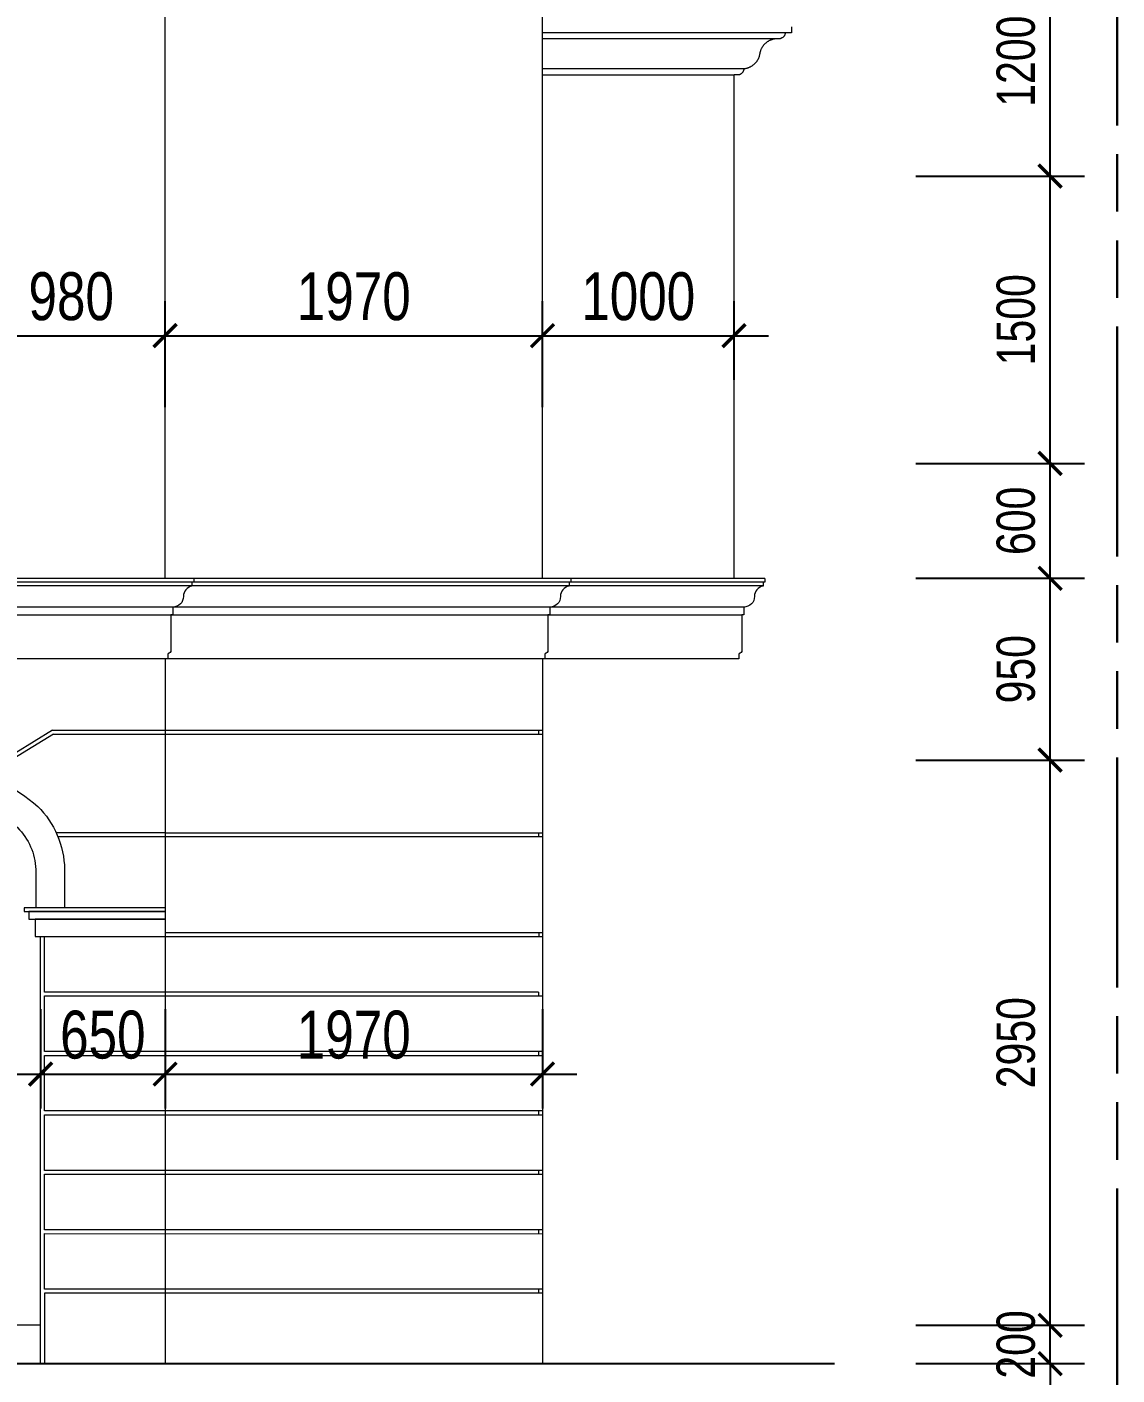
# Model space of a CAD drawing. Header units: millimetres. Extents: x -78046 to 260989, y -99288 to 158505.
# Drawn here: x 194059 to 199750, y -67141 to -60103 of the extents above; entities that cross this region are included whole.
import ezdxf
from ezdxf.xclip import XClip

# ---------------------------------------------------------------- set-up
doc = ezdxf.new("R2010")
doc.units = ezdxf.units.MM
doc.header["$LTSCALE"] = 100
doc.header["$XCLIPFRAME"] = 0
doc.header["$PDMODE"] = 98
doc.linetypes.add('ACAD_ISO09W100', pattern=[45, 24, -3, 6, -3, 6, -3])
doc.layers.get('Defpoints').update_dxf_attribs({"lineweight": 13})
for name, color, linetype, lineweight in [('-DIM', 9, 'Continuous', 13), ('-HATCH', 8, 'Continuous', 5), ('-LINE1', 7, 'Continuous', 18), ('ranh gioi lo dat', 240, 'ACAD_ISO09W100', 30)]:
    doc.layers.add(name, color=color, linetype=linetype, lineweight=lineweight)
doc.styles.add('AVANH', font='VHAVAN_2.TTF', dxfattribs={"width": 0.8})
doc.dimstyles.new('C_100A3', dxfattribs={"dimscale": 100, "dimtxt": 2.5, "dimasz": 1.2, "dimexe": 1.8, "dimexo": 0, "dimgap": 0.75, "dimtad": 1, "dimdec": 0, "dimzin": 0, "dimdsep": 46, "dimtxsty": 'AVANH', "dimblk": 'ARCHTICK', "dimcen": 0, "dimdle": 1.8, "dimclrd": 256, "dimclre": 256, "dimclrt": 7, "dimadec": 0, "dimazin": 0, "dimtfac": 0.0001, "dimtdec": 0, "dimtix": 1, "dimtmove": 2, "dimatfit": 3, "dimldrblk": 'ARCHTICK', "dimfxl": 1.8, "dimtolj": 1, "dimtzin": 0, "dimarcsym": 0})

# ---------------------------------------------------------------- blocks, each defined once
blk = doc.blocks.new('_ARCHTICK')
at = {"const_width": 0.15}
blk.add_lwpolyline([(-0.5, -0.5), (0.5, 0.5)], dxfattribs=at)
blk = doc.blocks.new('*D234')
at = {"layer": 'Defpoints', "lineweight": -2, "transparency": 16777216}
for p, q in [((189400, -65230.6), (189400, -65749.9)), ((194130, -65230.6), (194130, -65749.9)), ((189220, -65569.9), (194310, -65569.9))]:
    blk.add_line(p, q, dxfattribs=at)
at = {"layer": 'Defpoints', "color": 0, "transparency": 16777216}
for p in [(189400, -65230.6), (194130, -65230.6), (194130, -65569.9)]:
    blk.add_point(p, dxfattribs=at)
at = {"layer": 'Defpoints', "lineweight": -2, "transparency": 16777216, "xscale": 120, "yscale": 120, "zscale": 120, "rotation": 180}
blk.add_blockref('_ARCHTICK', (189400, -65569.9), dxfattribs=at)
at = {"layer": 'Defpoints', "lineweight": -2, "transparency": 16777216, "xscale": 120, "yscale": 120, "zscale": 120}
blk.add_blockref('_ARCHTICK', (194130, -65569.9), dxfattribs=at)
at = {"layer": 'Defpoints', "color": 7, "transparency": 16777216, "insert": (191765, -65365.6), "char_height": 250, "attachment_point": 5, "style": 'AVANH'}
blk.add_mtext('\\A1;4730', dxfattribs=at)
blk = doc.blocks.new('*D235')
at = {"layer": 'Defpoints', "lineweight": -2, "transparency": 16777216}
for p, q in [((194779.8, -65230.6), (194779.8, -65749.9)), ((196750.2, -65230.6), (196750.2, -65749.9)), ((194599.8, -65569.9), (196930.2, -65569.9))]:
    blk.add_line(p, q, dxfattribs=at)
at = {"layer": 'Defpoints', "color": 0, "transparency": 16777216}
for p in [(194779.8, -65230.6), (196750.2, -65230.6), (196750.2, -65569.9)]:
    blk.add_point(p, dxfattribs=at)
at = {"layer": 'Defpoints', "lineweight": -2, "transparency": 16777216, "xscale": 120, "yscale": 120, "zscale": 120, "rotation": 180}
blk.add_blockref('_ARCHTICK', (194779.8, -65569.9), dxfattribs=at)
at = {"layer": 'Defpoints', "lineweight": -2, "transparency": 16777216, "xscale": 120, "yscale": 120, "zscale": 120}
blk.add_blockref('_ARCHTICK', (196750.2, -65569.9), dxfattribs=at)
at = {"layer": 'Defpoints', "color": 7, "transparency": 16777216, "insert": (195765, -65365.6), "char_height": 250, "attachment_point": 5, "style": 'AVANH'}
blk.add_mtext('\\A1;1970', dxfattribs=at)
blk = doc.blocks.new('lancan')
for p, q in [((-1.1, 988.8), (6547.2, 988.8)), ((-1.1, 968.8), (6547.2, 968.8)), ((-1.1, 120), (6547.2, 120)), ((-1.1, 100), (6547.2, 100))]:
    blk.add_line(p, q)
blk = doc.blocks.new('*D241')
at = {"layer": 'Defpoints', "lineweight": -2, "transparency": 16777216}
for p, q in [((193799.7, -61841.8), (193799.7, -61534.7)), ((194779.8, -61926.3), (194779.8, -61534.7)), ((193619.7, -61714.7), (194959.8, -61714.7))]:
    blk.add_line(p, q, dxfattribs=at)
at = {"layer": 'Defpoints', "color": 0, "transparency": 16777216}
for p in [(194779.8, -61714.7), (193799.7, -61841.8), (194779.8, -61926.3)]:
    blk.add_point(p, dxfattribs=at)
at = {"layer": 'Defpoints', "lineweight": -2, "transparency": 16777216, "xscale": 120, "yscale": 120, "zscale": 120, "rotation": 180}
blk.add_blockref('_ARCHTICK', (193799.7, -61714.7), dxfattribs=at)
at = {"layer": 'Defpoints', "lineweight": -2, "transparency": 16777216, "xscale": 120, "yscale": 120, "zscale": 120}
blk.add_blockref('_ARCHTICK', (194779.8, -61714.7), dxfattribs=at)
at = {"layer": 'Defpoints', "color": 7, "transparency": 16777216, "insert": (194289.8, -61510.4), "char_height": 250, "attachment_point": 5, "style": 'AVANH'}
blk.add_mtext('\\A1;980', dxfattribs=at)
blk = doc.blocks.new('*D248')
at = {"layer": 'Defpoints', "lineweight": -2, "transparency": 16777216}
for p, q in [((194130, -65230.6), (194130, -65749.9)), ((194779.8, -65241.5), (194779.8, -65749.9)), ((193950, -65569.9), (194959.8, -65569.9))]:
    blk.add_line(p, q, dxfattribs=at)
at = {"layer": 'Defpoints', "color": 0, "transparency": 16777216}
for p in [(194130, -65230.6), (194779.8, -65241.5), (194779.8, -65569.9)]:
    blk.add_point(p, dxfattribs=at)
at = {"layer": 'Defpoints', "lineweight": -2, "transparency": 16777216, "xscale": 120, "yscale": 120, "zscale": 120, "rotation": 180}
blk.add_blockref('_ARCHTICK', (194130, -65569.9), dxfattribs=at)
at = {"layer": 'Defpoints', "lineweight": -2, "transparency": 16777216, "xscale": 120, "yscale": 120, "zscale": 120}
blk.add_blockref('_ARCHTICK', (194779.8, -65569.9), dxfattribs=at)
at = {"layer": 'Defpoints', "color": 7, "transparency": 16777216, "insert": (194454.9, -65365.6), "char_height": 250, "attachment_point": 5, "style": 'AVANH'}
blk.add_mtext('\\A1;650', dxfattribs=at)
blk = doc.blocks.new('*D249')
at = {"layer": 'Defpoints', "lineweight": -2, "transparency": 16777216}
for p, q in [((194779.8, -62088.2), (194779.8, -61534.7)), ((196750.2, -62088.2), (196750.2, -61534.7)), ((194599.8, -61714.7), (196930.2, -61714.7))]:
    blk.add_line(p, q, dxfattribs=at)
at = {"layer": 'Defpoints', "color": 0, "transparency": 16777216}
for p in [(196750.2, -61714.7), (194779.8, -62088.2), (196750.2, -62088.2)]:
    blk.add_point(p, dxfattribs=at)
at = {"layer": 'Defpoints', "lineweight": -2, "transparency": 16777216, "xscale": 120, "yscale": 120, "zscale": 120, "rotation": 180}
blk.add_blockref('_ARCHTICK', (194779.8, -61714.7), dxfattribs=at)
at = {"layer": 'Defpoints', "lineweight": -2, "transparency": 16777216, "xscale": 120, "yscale": 120, "zscale": 120}
blk.add_blockref('_ARCHTICK', (196750.2, -61714.7), dxfattribs=at)
at = {"layer": 'Defpoints', "color": 7, "transparency": 16777216, "insert": (195765, -61510.4), "char_height": 250, "attachment_point": 5, "style": 'AVANH'}
blk.add_mtext('\\A1;1970', dxfattribs=at)
blk = doc.blocks.new('*D250')
at = {"layer": 'Defpoints', "lineweight": -2, "transparency": 16777216}
for p, q in [((196750.2, -62088.2), (196750.2, -61534.7)), ((197750.5, -61944.6), (197750.5, -61534.7)), ((196570.2, -61714.7), (197930.5, -61714.7))]:
    blk.add_line(p, q, dxfattribs=at)
at = {"layer": 'Defpoints', "color": 0, "transparency": 16777216}
for p in [(197750.5, -61714.7), (197750.5, -61944.6), (196750.2, -62088.2)]:
    blk.add_point(p, dxfattribs=at)
at = {"layer": 'Defpoints', "lineweight": -2, "transparency": 16777216, "xscale": 120, "yscale": 120, "zscale": 120, "rotation": 180}
blk.add_blockref('_ARCHTICK', (196750.2, -61714.7), dxfattribs=at)
at = {"layer": 'Defpoints', "lineweight": -2, "transparency": 16777216, "xscale": 120, "yscale": 120, "zscale": 120}
blk.add_blockref('_ARCHTICK', (197750.5, -61714.7), dxfattribs=at)
at = {"layer": 'Defpoints', "color": 7, "transparency": 16777216, "insert": (197250.4, -61510.4), "char_height": 250, "attachment_point": 5, "style": 'AVANH'}
blk.add_mtext('\\A1;1000', dxfattribs=at)
blk = doc.blocks.new('*D527')
at = {"layer": '-DIM', "lineweight": -2, "transparency": 16777216}
for p, q in [((199401, -66881.5), (199401, -66761.5)), ((198700.2, -66881.5), (199581, -66881.5)), ((199401, -67081.5), (199401, -66881.5)), ((198700.2, -67081.5), (199581, -67081.5)), ((199401, -67081.5), (199401, -67201.5))]:
    blk.add_line(p, q, dxfattribs=at)
at = {"layer": 'Defpoints', "color": 0, "transparency": 16777216}
for p in [(198700.2, -66881.5), (199401, -66881.5), (198700.2, -67081.5)]:
    blk.add_point(p, dxfattribs=at)
at = {"layer": '-DIM', "lineweight": -2, "transparency": 16777216, "xscale": 120, "yscale": 120, "zscale": 120}
for p, rotation in [((199401, -66881.5), 270), ((199401, -67081.5), 90)]:
    blk.add_blockref('_ARCHTICK', p, dxfattribs=dict(at, rotation=rotation))
at = {"layer": '-DIM', "color": 7, "transparency": 16777216, "insert": (199222.6, -66981.5), "char_height": 200, "attachment_point": 5, "rotation": 90, "style": 'AVANH'}
blk.add_mtext('\\A1;200', dxfattribs=at)
blk = doc.blocks.new('*D528')
at = {"layer": '-DIM', "lineweight": -2, "transparency": 16777216}
for p, q in [((199401, -67061.5), (199401, -63751)), ((198700.2, -63931), (199581, -63931)), ((198700.2, -66881.5), (199581, -66881.5))]:
    blk.add_line(p, q, dxfattribs=at)
at = {"layer": 'Defpoints', "color": 0, "transparency": 16777216}
for p in [(198700.2, -63931), (199401, -63931), (198700.2, -66881.5)]:
    blk.add_point(p, dxfattribs=at)
at = {"layer": '-DIM', "lineweight": -2, "transparency": 16777216, "xscale": 120, "yscale": 120, "zscale": 120}
for p, rotation in [((199401, -63931), 90), ((199401, -66881.5), 270)]:
    blk.add_blockref('_ARCHTICK', p, dxfattribs=dict(at, rotation=rotation))
at = {"layer": '-DIM', "color": 7, "transparency": 16777216, "insert": (199222.6, -65406.2), "char_height": 200, "attachment_point": 5, "rotation": 90, "style": 'AVANH'}
blk.add_mtext('\\A1;2950', dxfattribs=at)
blk = doc.blocks.new('*D529')
at = {"layer": '-DIM', "lineweight": -2, "transparency": 16777216}
for p, q in [((199401, -64111), (199401, -62801.3)), ((198700.2, -62981.3), (199581, -62981.3)), ((198700.2, -63931), (199581, -63931))]:
    blk.add_line(p, q, dxfattribs=at)
at = {"layer": 'Defpoints', "color": 0, "transparency": 16777216}
for p in [(198700.2, -62981.3), (199401, -62981.3), (198700.2, -63931)]:
    blk.add_point(p, dxfattribs=at)
at = {"layer": '-DIM', "lineweight": -2, "transparency": 16777216, "xscale": 120, "yscale": 120, "zscale": 120}
for p, rotation in [((199401, -62981.3), 90), ((199401, -63931), 270)]:
    blk.add_blockref('_ARCHTICK', p, dxfattribs=dict(at, rotation=rotation))
at = {"layer": '-DIM', "color": 7, "transparency": 16777216, "insert": (199222.6, -63456.2), "char_height": 200, "attachment_point": 5, "rotation": 90, "style": 'AVANH'}
blk.add_mtext('\\A1;950', dxfattribs=at)
blk = doc.blocks.new('*D530')
at = {"layer": '-DIM', "lineweight": -2, "transparency": 16777216}
for p, q in [((199401, -63161.3), (199401, -62201.5)), ((198700.2, -62381.5), (199581, -62381.5)), ((198700.2, -62981.3), (199581, -62981.3))]:
    blk.add_line(p, q, dxfattribs=at)
at = {"layer": 'Defpoints', "color": 0, "transparency": 16777216}
for p in [(198700.2, -62381.5), (199401, -62381.5), (198700.2, -62981.3)]:
    blk.add_point(p, dxfattribs=at)
at = {"layer": '-DIM', "lineweight": -2, "transparency": 16777216, "xscale": 120, "yscale": 120, "zscale": 120}
for p, rotation in [((199401, -62381.5), 90), ((199401, -62981.3), 270)]:
    blk.add_blockref('_ARCHTICK', p, dxfattribs=dict(at, rotation=rotation))
at = {"layer": '-DIM', "color": 7, "transparency": 16777216, "insert": (199222.6, -62681.4), "char_height": 200, "attachment_point": 5, "rotation": 90, "style": 'AVANH'}
blk.add_mtext('\\A1;600', dxfattribs=at)
blk = doc.blocks.new('*D531')
at = {"layer": '-DIM', "lineweight": -2, "transparency": 16777216}
for p, q in [((199401, -62561.5), (199401, -60701.5)), ((198700.2, -60881.5), (199581, -60881.5)), ((198700.2, -62381.5), (199581, -62381.5))]:
    blk.add_line(p, q, dxfattribs=at)
at = {"layer": 'Defpoints', "color": 0, "transparency": 16777216}
for p in [(198700.2, -60881.5), (199401, -60881.5), (198700.2, -62381.5)]:
    blk.add_point(p, dxfattribs=at)
at = {"layer": '-DIM', "lineweight": -2, "transparency": 16777216, "xscale": 120, "yscale": 120, "zscale": 120}
for p, rotation in [((199401, -60881.5), 90), ((199401, -62381.5), 270)]:
    blk.add_blockref('_ARCHTICK', p, dxfattribs=dict(at, rotation=rotation))
at = {"layer": '-DIM', "color": 7, "transparency": 16777216, "insert": (199222.6, -61631.5), "char_height": 200, "attachment_point": 5, "rotation": 90, "style": 'AVANH'}
blk.add_mtext('\\A1;1500', dxfattribs=at)
blk = doc.blocks.new('*D532')
at = {"layer": '-DIM', "lineweight": -2, "transparency": 16777216}
for p, q in [((199401, -61061.5), (199401, -59501.5)), ((198700.2, -59681.5), (199581, -59681.5)), ((198700.2, -60881.5), (199581, -60881.5))]:
    blk.add_line(p, q, dxfattribs=at)
at = {"layer": 'Defpoints', "color": 0, "transparency": 16777216}
for p in [(198700.2, -59681.5), (199401, -59681.5), (198700.2, -60881.5)]:
    blk.add_point(p, dxfattribs=at)
at = {"layer": '-DIM', "lineweight": -2, "transparency": 16777216, "xscale": 120, "yscale": 120, "zscale": 120}
for p, rotation in [((199401, -59681.5), 90), ((199401, -60881.5), 270)]:
    blk.add_blockref('_ARCHTICK', p, dxfattribs=dict(at, rotation=rotation))
at = {"layer": '-DIM', "color": 7, "transparency": 16777216, "insert": (199222.6, -60281.5), "char_height": 200, "attachment_point": 5, "rotation": 90, "style": 'AVANH'}
blk.add_mtext('\\A1;1200', dxfattribs=at)

msp = doc.modelspace()

# ---------------------------------------------------------------- linework, layer by layer
at = {"layer": '-HATCH'}
for p, q in [((198017.5, -60133.1), (196750.2, -60133.1)), ((197751.6, -60164.6), (196750.2, -60164.6)), ((197967.6, -60164.6), (197751.6, -60164.6)), ((197751.6, -60322.1), (196750.2, -60322.1)), ((197801.4, -60322.1), (197751.6, -60322.1)), ((197910.8, -63001.6), (188750.4, -63001.6)), ((197901.8, -63021.6), (188750.4, -63021.6)), ((197806.6, -63131.6), (188750.4, -63131.6)), ((191450.7, -63171.6), (197790.6, -63171.6)), ((194192.1, -63774.5), (193839.4, -63991.3)), ((194197.2, -63795.7), (193859.9, -64001.1)), ((194192.1, -63774.5), (196750.2, -63774.5)), ((194197.2, -63795.7), (196750.2, -63795.7)), ((194782.8, -64310.9), (194211.9, -64310.9)), ((194782.8, -64330.9), (194220.6, -64330.9)), ((194782.8, -64310.9), (196750.2, -64310.9)), ((196750.2, -64330.9), (194782.8, -64330.9)), ((194782.5, -64831.5), (196750.2, -64830.3))]:
    msp.add_line(p, q, dxfattribs=at)
for points in [[(196730.2, -65141.8), (194150, -65141.8), (194150, -64851.5), (194782.8, -64851.5)], [(194782.5, -64851.5), (196750.2, -64851.5)], [(196750.2, -65452.2), (194150, -65452.1), (194150, -65161.8), (196750.2, -65161.9)], [(196750.2, -65762.5), (194150, -65762.5), (194150, -65472.1), (196750.2, -65472.2)], [(196750.2, -66072.9), (194150, -66072.8), (194150, -65782.5), (196750.2, -65782.5)], [(196750.2, -66383.2), (194150, -66383.1), (194150, -66092.8), (196750.2, -66092.9)], [(196750.2, -66693.5), (194150, -66693.5), (194150, -66403.1), (196750.2, -66403.2)], [(196750.2, -66713.5), (194150, -66713.5), (194150, -67081.5), (196750.2, -67081.5)]]:
    msp.add_lwpolyline(points, dxfattribs=at)
at = {"layer": '-LINE1', "color": 0, "lineweight": 20}
for p, q in [((194779.8, -62981.6), (194779.8, -56481.6)), ((196750.2, -62981.5), (196750.2, -56481.6)), ((198050.7, -60101.6), (198050.7, -60133.1)), ((197928.4, -60178.2), (197926.2, -60179.5)), ((197930.6, -60176.9), (197928.4, -60178.2)), ((197932.9, -60175.6), (197930.6, -60176.9)), ((197935.2, -60174.4), (197932.9, -60175.6)), ((197937.5, -60173.3), (197935.2, -60174.4)), ((197939.9, -60172.2), (197937.5, -60173.3)), ((197942.3, -60171.2), (197939.9, -60172.2)), ((197944.8, -60170.3), (197942.3, -60171.2)), ((197947.2, -60169.4), (197944.8, -60170.3)), ((197949.7, -60168.5), (197947.2, -60169.4)), ((197952.2, -60167.8), (197949.7, -60168.5)), ((197954.7, -60167.1), (197952.2, -60167.8)), ((197957.3, -60166.5), (197954.7, -60167.1)), ((197959.9, -60165.9), (197957.3, -60166.5)), ((197962.4, -60165.4), (197959.9, -60165.9)), ((197965, -60165), (197962.4, -60165.4)), ((197967.6, -60164.6), (197965, -60165)), ((197984.3, -60164.6), (197967.6, -60164.6)), ((197986.4, -60164.6), (197984.3, -60164.6)), ((197988.6, -60164.4), (197986.4, -60164.6)), ((197990.7, -60164), (197988.6, -60164.4)), ((197992.9, -60163.6), (197990.7, -60164)), ((197994.9, -60163), (197992.9, -60163.6)), ((197997, -60162.2), (197994.9, -60163)), ((197999, -60161.4), (197997, -60162.2)), ((198000.9, -60160.4), (197999, -60161.4)), ((198002.7, -60159.3), (198000.9, -60160.4)), ((198004.5, -60158.1), (198002.7, -60159.3)), ((198006.2, -60156.8), (198004.5, -60158.1)), ((198007.8, -60155.4), (198006.2, -60156.8)), ((198009.3, -60153.9), (198007.8, -60155.4)), ((198010.6, -60152.3), (198009.3, -60153.9)), ((198011.9, -60150.6), (198010.6, -60152.3)), ((198013, -60148.9), (198011.9, -60150.6)), ((198014.1, -60147.1), (198013, -60148.9)), ((198015, -60145.2), (198014.1, -60147.1)), ((198015.7, -60143.3), (198015, -60145.2)), ((198016.4, -60141.3), (198015.7, -60143.3)), ((198016.9, -60139.3), (198016.4, -60141.3)), ((198017.2, -60137.2), (198016.9, -60139.3)), ((198017.4, -60135.2), (198017.2, -60137.2)), ((198017.5, -60133.1), (198017.4, -60135.2)), ((198050.7, -60133.1), (198017.5, -60133.1)), ((197883.7, -60248.3), (197883.2, -60250.8)), ((197884.2, -60245.9), (197883.7, -60248.3)), ((197884.9, -60240.9), (197884.2, -60245.9)), ((197885.4, -60238.5), (197884.9, -60240.9)), ((197885.9, -60236), (197885.4, -60238.5)), ((197886.5, -60233.6), (197885.9, -60236)), ((197887.1, -60231.2), (197886.5, -60233.6)), ((197887.9, -60228.8), (197887.1, -60231.2)), ((197888.7, -60226.4), (197887.9, -60228.8)), ((197889.5, -60224), (197888.7, -60226.4)), ((197890.5, -60221.7), (197889.5, -60224)), ((197891.5, -60219.4), (197890.5, -60221.7)), ((197892.5, -60217.1), (197891.5, -60219.4)), ((197893.7, -60214.9), (197892.5, -60217.1)), ((197894.9, -60212.6), (197893.7, -60214.9)), ((197896.1, -60210.5), (197894.9, -60212.6)), ((197897.4, -60208.3), (197896.1, -60210.5)), ((197898.8, -60206.2), (197897.4, -60208.3)), ((197900.3, -60204.1), (197898.8, -60206.2)), ((197901.8, -60202), (197900.3, -60204.1)), ((197903.3, -60200), (197901.8, -60202)), ((197905, -60198.1), (197903.3, -60200)), ((197906.6, -60196.1), (197905, -60198.1)), ((197908.4, -60194.3), (197906.6, -60196.1)), ((197910.1, -60192.4), (197908.4, -60194.3)), ((197912, -60190.6), (197910.1, -60192.4)), ((197913.9, -60188.9), (197912, -60190.6)), ((197915.8, -60187.2), (197913.9, -60188.9)), ((197917.8, -60185.6), (197915.8, -60187.2)), ((197919.8, -60184), (197917.8, -60185.6)), ((197921.9, -60182.5), (197919.8, -60184)), ((197924, -60181), (197921.9, -60182.5)), ((197926.2, -60179.5), (197924, -60181)), ((197816.9, -60319), (197814.3, -60319.7)), ((197819.4, -60318.2), (197816.9, -60319)), ((197821.8, -60317.4), (197819.4, -60318.2)), ((197824.3, -60316.5), (197821.8, -60317.4)), ((197826.7, -60315.6), (197824.3, -60316.5)), ((197829.1, -60314.6), (197826.7, -60315.6)), ((197831.5, -60313.5), (197829.1, -60314.6)), ((197833.9, -60312.3), (197831.5, -60313.5)), ((197836.2, -60311.2), (197833.9, -60312.3)), ((197838.5, -60309.9), (197836.2, -60311.2)), ((197840.7, -60308.6), (197838.5, -60309.9)), ((197842.9, -60307.2), (197840.7, -60308.6)), ((197845.1, -60305.8), (197842.9, -60307.2)), ((197847.2, -60304.3), (197845.1, -60305.8)), ((197849.2, -60302.8), (197847.2, -60304.3)), ((197851.3, -60301.2), (197849.2, -60302.8)), ((197853.3, -60299.6), (197851.3, -60301.2)), ((197855.2, -60297.9), (197853.3, -60299.6)), ((197857.1, -60296.1), (197855.2, -60297.9)), ((197858.9, -60294.3), (197857.1, -60296.1)), ((197860.7, -60292.5), (197858.9, -60294.3)), ((197862.4, -60290.6), (197860.7, -60292.5)), ((197864.1, -60288.7), (197862.4, -60290.6)), ((197865.7, -60286.7), (197864.1, -60288.7)), ((197867.3, -60284.7), (197865.7, -60286.7)), ((197868.8, -60282.7), (197867.3, -60284.7)), ((197870.2, -60280.6), (197868.8, -60282.7)), ((197871.6, -60278.5), (197870.2, -60280.6)), ((197872.9, -60276.3), (197871.6, -60278.5)), ((197874.2, -60274.1), (197872.9, -60276.3)), ((197875.4, -60271.9), (197874.2, -60274.1)), ((197876.5, -60269.6), (197875.4, -60271.9)), ((197877.6, -60267.4), (197876.5, -60269.6)), ((197878.6, -60265.1), (197877.6, -60267.4)), ((197879.5, -60262.7), (197878.6, -60265.1)), ((197880.4, -60260.4), (197879.5, -60262.7)), ((197881.2, -60258), (197880.4, -60260.4)), ((197881.9, -60255.6), (197881.2, -60258)), ((197882.6, -60253.2), (197881.9, -60255.6)), ((197883.2, -60250.8), (197882.6, -60253.2)), ((196750.2, -60353.6), (197751.6, -60353.6)), ((197750.5, -62981.8), (197750.6, -60353.6)), ((197768.2, -60353.6), (197751.6, -60353.6)), ((197770.4, -60353.6), (197768.2, -60353.6)), ((197772.5, -60353.4), (197770.4, -60353.6)), ((197774.7, -60353), (197772.5, -60353.4)), ((197776.8, -60352.6), (197774.7, -60353)), ((197778.9, -60352), (197776.8, -60352.6)), ((197780.9, -60351.2), (197778.9, -60352)), ((197782.9, -60350.4), (197780.9, -60351.2)), ((197784.8, -60349.4), (197782.9, -60350.4)), ((197786.7, -60348.3), (197784.8, -60349.4)), ((197788.4, -60347.1), (197786.7, -60348.3)), ((197790.1, -60345.8), (197788.4, -60347.1)), ((197791.7, -60344.4), (197790.1, -60345.8)), ((197793.2, -60342.9), (197791.7, -60344.4)), ((197794.6, -60341.3), (197793.2, -60342.9)), ((197795.8, -60339.6), (197794.6, -60341.3)), ((197797, -60337.9), (197795.8, -60339.6)), ((197798, -60336.1), (197797, -60337.9)), ((197798.9, -60334.2), (197798, -60336.1)), ((197799.7, -60332.3), (197798.9, -60334.2)), ((197800.3, -60330.3), (197799.7, -60332.3)), ((197800.8, -60328.3), (197800.3, -60330.3)), ((197801.1, -60326.2), (197800.8, -60328.3)), ((197801.4, -60324.2), (197801.1, -60326.2)), ((197804, -60321.8), (197801.4, -60322.1)), ((197801.4, -60322.1), (197801.4, -60324.2)), ((197806.6, -60321.3), (197804, -60321.8)), ((197809.2, -60320.9), (197806.6, -60321.3)), ((197811.8, -60320.3), (197809.2, -60320.9)), ((197814.3, -60319.7), (197811.8, -60320.3)), ((197910.8, -62981.8), (188750, -62981.5)), ((197775.6, -63401.6), (188750.1, -63401.6)), ((194779.8, -63401.6), (194779.8, -67081.5)), ((196750.2, -63401.6), (196750.1, -67081.5)), ((196730.2, -63774.5), (196730.2, -63795.7)), ((196730.2, -64310.9), (196730.2, -64330.9)), ((194130, -67081.5), (194130, -64851.5)), ((196730.6, -64830.3), (196730.6, -64850.3)), ((196730.2, -65141.8), (196730.2, -65161.8)), ((196730.2, -65452.1), (196730.2, -65472.1)), ((196730.2, -65762.5), (196730.2, -65782.5)), ((196730.2, -66072.8), (196730.2, -66092.8)), ((196730.2, -66383.1), (196730.2, -66403.1)), ((196730.2, -66693.5), (196730.2, -66713.5)), ((194130, -66881.4), (189400, -66881.3)), ((196719.6, -67081.5), (188750.3, -67081.5))]:
    msp.add_line(p, q, dxfattribs=at)
for points in [[(194929.3, -62981.8), (194929.3, -63001.8), (194920.3, -63001.8), (194920.3, -63021.8, 0.352281), (194875.3, -63075.9, -0.425458), (194820.3, -63131.8), (194820.3, -63171.6), (194809.1, -63171.6), (194809.1, -63364.3, -0.412335), (194801.3, -63371.9, 0.406708), (194794.1, -63379.3), (194794.1, -63401.8)], [(196898.3, -62981.8), (196898.3, -63001.8), (196889.3, -63001.8), (196889.3, -63021.8, 0.352281), (196844.3, -63075.9, -0.425458), (196789.3, -63131.8), (196789.3, -63171.6), (196778, -63171.6), (196778, -63364.3, -0.412335), (196770.3, -63371.9, 0.406708), (196763, -63379.3), (196763, -63401.8)], [(197910.8, -62981.8), (197910.8, -63001.8), (197901.8, -63001.8), (197901.8, -63021.8, 0.352281), (197856.8, -63075.9, -0.425458), (197801.8, -63131.8), (197801.8, -63171.6), (197790.6, -63171.6), (197790.6, -63364.3, -0.412335), (197782.8, -63371.9, 0.406708), (197775.6, -63379.3), (197775.6, -63401.8)], [(191765, -63661.5, -0.02662), (192861, -63721.6, -0.064147), (193721.6, -63946.8, -0.09001), (194114.7, -64172.3, -0.196505), (194255, -64500.1), (194255, -64701.5)], [(191765, -63811.5, -0.026609), (192844.6, -63870.7, -0.064425), (193671.9, -64088.3, -0.089166), (194009, -64282.8, -0.190247), (194105, -64501.5), (194105, -64701.5)]]:
    msp.add_lwpolyline(points, format="xyb", dxfattribs=at)
for points in [[(194779.8, -64701.5), (194045, -64701.5), (194045, -64721.5), (194779.8, -64721.5)], [(194779.8, -64721.5), (194067.8, -64721.5), (194067.8, -64761.5), (194779.8, -64761.5)], [(194779.8, -64761.5), (194102, -64761.5), (194102, -64851.5), (194779.8, -64851.5)]]:
    msp.add_lwpolyline(points, dxfattribs=at)
at = {"color": 2}
msp.add_line((186958.7, -67081.5), (198274.4, -67081.5), dxfattribs=at)
at = {"layer": 'ranh gioi lo dat', "ltscale": 0.5}
msp.add_line((199750.3, -69617.1), (199750.3, -48518.2), dxfattribs=at)

# ---------------------------------------------------------------- block references
at = {"layer": '-HATCH'}
ref = msp.add_blockref('lancan', (188998.3, -62946.4), dxfattribs=at)
XClip(ref).set_block_clipping_path([(301.132152198, -0.0266697563), (1651.1943566334, 1023.659059701)])

# ---------------------------------------------------------------- dimensions: what is measured, and where the dimension line sits
at = {"layer": '-DIM'}
for base, p1, p2, picture, middle in [((199401, -59681.5), (198700.2, -60881.5), (198700.2, -59681.5), '*D532', (199222.6, -60281.5)), ((199401, -60881.5), (198700.2, -62381.5), (198700.2, -60881.5), '*D531', (199222.6, -61631.5)), ((199401, -62381.5), (198700.2, -62981.3), (198700.2, -62381.5), '*D530', (199222.6, -62681.4)), ((199401, -62981.3), (198700.2, -63931), (198700.2, -62981.3), '*D529', (199222.6, -63456.2)), ((199400.9959, -63931.0139), (198700.1877, -66881.483), (198700.1877, -63931.0139), '*D528', (199222.559, -65406.2485)), ((199401, -66881.5), (198700.2, -67081.5), (198700.2, -66881.5), '*D527', (199222.6, -66981.5))]:
    dim = msp.add_linear_dim(base=base, p1=p1, p2=p2, angle=90, dimstyle='C_100A3', override={"dimtxt": 2}, dxfattribs=at)
    dim.commit()
    dim.dimension.update_dxf_attribs({"geometry": picture, "text_midpoint": middle})
at = {"layer": 'Defpoints', "color": 2}
for base, p1, p2, picture, middle in [((194779.8, -61714.7), (193799.7, -61841.8), (194779.8, -61926.3), '*D241', (194289.8, -61510.4)), ((196750.2, -61714.7), (194779.8, -62088.2), (196750.2, -62088.2), '*D249', (195765, -61510.4)), ((197750.5, -61714.7), (196750.2, -62088.2), (197750.5, -61944.6), '*D250', (197250.4, -61510.4)), ((194130, -65569.9), (189400, -65230.6), (194130, -65230.6), '*D234', (191765, -65365.6)), ((194779.8, -65569.9), (194130, -65230.6), (194779.8, -65241.5), '*D248', (194454.9, -65365.6)), ((196750.2, -65569.9), (194779.8, -65230.6), (196750.2, -65230.6), '*D235', (195765, -65365.6))]:
    dim = msp.add_linear_dim(base=base, p1=p1, p2=p2, dimstyle='C_100A3', dxfattribs=at)
    dim.commit()
    dim.dimension.update_dxf_attribs({"geometry": picture, "text_midpoint": middle})

doc.saveas('drawing.dxf')
